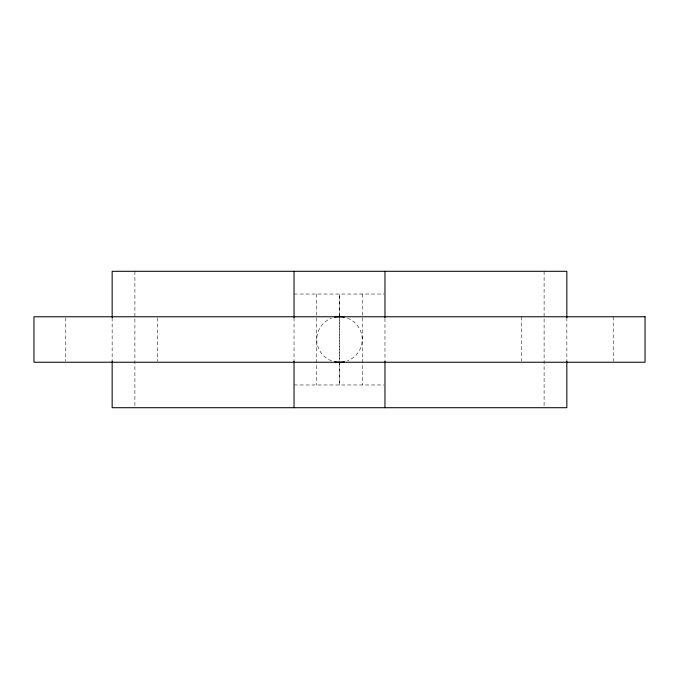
<?xml version="1.0" encoding="UTF-8"?>
<svg xmlns="http://www.w3.org/2000/svg" width="679" height="679" viewBox="0 0 679 679"><rect width="100%" height="100%" fill="white"/><g stroke="black" fill="none" stroke-linecap="round" stroke-linejoin="round"><path stroke-width="0.51" stroke-dasharray="3.4 2.55" d="M294.032 294.032L384.034 294.032M294.032 384.968L384.034 384.968M613.222 316.762L613.222 361.177M566.846 317.823L566.846 361.177M544.108 271.294L544.108 406.645M521.379 316.762L521.379 361.177M384.968 318.349L384.968 360.651M362.238 294.032L362.238 384.968M339.5 315.82L339.5 294.032L339.5 384.968L339.5 362.238M339.5 316.762L339.5 360.337M316.762 294.032L316.762 384.968M294.032 317.823L294.032 361.177M157.621 317.823L157.621 361.177M134.892 271.294L134.892 406.645M112.154 317.823L112.154 361.177M65.778 317.823L65.778 361.177M347.444 318.196A22.738 22.738 0 0 1 347.444 360.804M331.556 360.804A22.738 22.738 0 0 1 331.556 318.196"/><path stroke-width="1.02" d="M566.846 317.823L566.846 271.294L112.154 271.294L112.154 317.823M566.846 361.177L566.846 407.706L112.154 407.706L112.154 361.177M384.968 271.294L384.968 317.713M384.968 361.287L384.968 407.706M294.032 271.294L294.032 317.823M294.032 361.177L294.032 407.706M344.329 361.712A22.738 22.738 0 0 1 334.671 361.712M334.671 317.288A22.738 22.738 0 0 1 344.329 317.288M645.05 316.762L33.95 316.762L33.95 362.238L645.05 362.238L645.05 316.762"/></g></svg>
